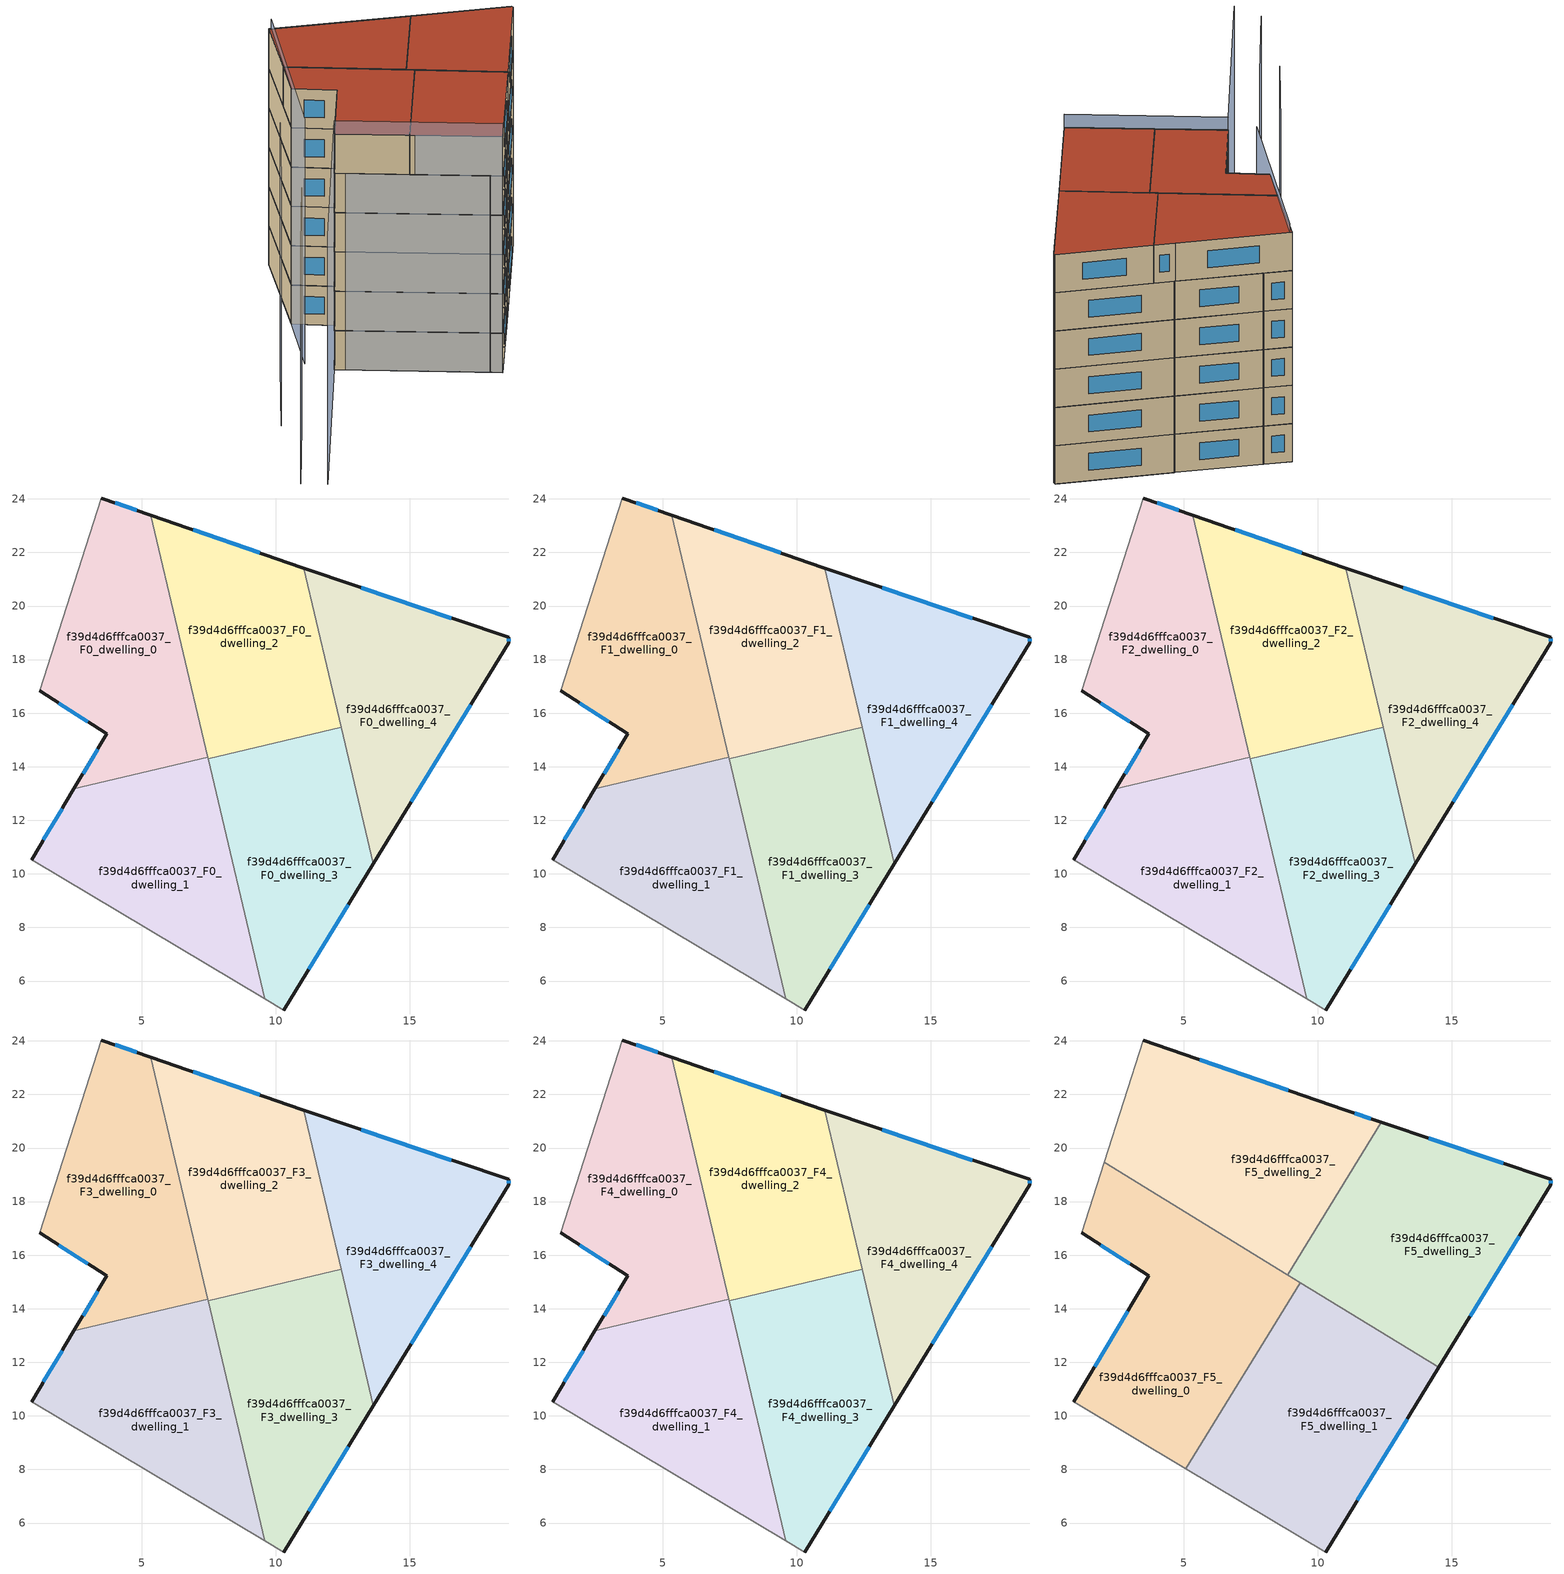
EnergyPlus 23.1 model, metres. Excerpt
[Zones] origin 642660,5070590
f39d4d6fffca0037_F0_dwelling_0
 floor ground (EU_floor_Construction): 7.47,14.35 5.33,23.4 3.5,24.03 1.19,16.83 3.69,15.23 2.47,13.17 z0
 wall outside (EU_wall_Construction): 2.47,13.17 3.69,15.23 1.19,16.83 / 3.5,24.03 5.33,23.4 z0:3
 wall to f39d4d6fffca0037_F0_dwelling_1 (EU_wall_Construction): 7.47,14.35 2.47,13.17 z0:3
 wall adiabatic (EU_wall_Construction): 1.19,16.83 3.5,24.03 z0:3
 wall to f39d4d6fffca0037_F0_dwelling_2 (EU_wall_Construction): 5.33,23.4 7.47,14.35 z0:3
 window (EU_Window_Construction): 2.81,13.75 3.35,14.65 / 2.99,15.68 1.89,16.38 / 4.01,23.85 4.82,23.57 z0.84:2.16
f39d4d6fffca0037_F0_dwelling_1
 floor ground (EU_floor_Construction): 9.6,5.33 7.47,14.35 2.47,13.17 0.89,10.52 z0
 wall outside (EU_wall_Construction): 0.89,10.52 2.47,13.17 z0:3
 wall adiabatic (EU_wall_Construction): 9.6,5.33 0.89,10.52 z0:3
 wall to f39d4d6fffca0037_F0_dwelling_3 (EU_wall_Construction): 7.48,14.3 9.6,5.33 z0:3
 wall to f39d4d6fffca0037_F0_dwelling_2 (EU_wall_Construction): 7.47,14.35 7.48,14.3 z0:3
 window (EU_Window_Construction): 1.33,11.27 2.03,12.43 z0.84:2.16
f39d4d6fffca0037_F0_dwelling_2
 floor ground (EU_floor_Construction): 12.45,15.47 11.04,21.42 11,21.43 5.33,23.4 7.48,14.3 z0
 wall outside (EU_wall_Construction): 5.33,23.4 11,21.43 11.04,21.42 z0:3
 wall to f39d4d6fffca0037_F0_dwelling_3 (EU_wall_Construction): 12.45,15.47 7.48,14.3 z0:3
 wall to f39d4d6fffca0037_F0_dwelling_4 (EU_wall_Construction): 11.04,21.42 12.45,15.47 z0:3
 window (EU_Window_Construction): 6.92,22.84 9.41,21.98 z0.84:2.16
f39d4d6fffca0037_F0_dwelling_3
 floor ground (EU_floor_Construction): 10.3,4.92 13.65,10.38 12.45,15.47 7.48,14.3 9.6,5.33 z0
 wall outside (EU_wall_Construction): 13.65,10.38 10.3,4.92 z0:3
 wall adiabatic (EU_wall_Construction): 10.3,4.92 9.6,5.33 z0:3
 wall to f39d4d6fffca0037_F0_dwelling_4 (EU_wall_Construction): 12.45,15.47 13.65,10.38 z0:3
 window (EU_Window_Construction): 12.71,8.85 11.24,6.45 z0.84:2.16
f39d4d6fffca0037_F0_dwelling_4
 floor ground (EU_floor_Construction): 13.65,10.38 18.71,18.62 18.71,18.83 11.04,21.42 z0
 wall outside (EU_wall_Construction): 11.04,21.42 18.71,18.83 18.71,18.62 13.65,10.38 z0:3
 window (EU_Window_Construction): 13.19,20.69 16.56,19.55 / 18.71,18.77 18.71,18.68 / 17.29,16.32 15.07,12.69 z0.84:2.16
f39d4d6fffca0037_F1_dwelling_0
 floor to f39d4d6fffca0037_F0_dwelling_0 (EU_floor_Construction): 7.47,14.35 5.33,23.4 3.5,24.03 1.19,16.83 3.69,15.23 2.47,13.17 z3
 wall outside (EU_wall_Construction): 2.47,13.17 3.69,15.23 1.19,16.83 / 3.5,24.03 5.33,23.4 z3:6
 wall to f39d4d6fffca0037_F1_dwelling_1 (EU_wall_Construction): 7.47,14.35 2.47,13.17 z3:6
 wall adiabatic (EU_wall_Construction): 1.19,16.83 3.5,24.03 z3:6
 wall to f39d4d6fffca0037_F1_dwelling_2 (EU_wall_Construction): 5.33,23.4 7.47,14.35 z3:6
 window (EU_Window_Construction): 2.81,13.75 3.35,14.65 / 2.99,15.68 1.89,16.38 / 4.01,23.85 4.82,23.57 z3.84:5.16
f39d4d6fffca0037_F1_dwelling_1
 floor to f39d4d6fffca0037_F0_dwelling_1 (EU_floor_Construction): 9.6,5.33 7.47,14.35 2.47,13.17 0.89,10.52 z3
 wall outside (EU_wall_Construction): 0.89,10.52 2.47,13.17 z3:6
 wall adiabatic (EU_wall_Construction): 9.6,5.33 0.89,10.52 z3:6
 wall to f39d4d6fffca0037_F1_dwelling_3 (EU_wall_Construction): 7.48,14.3 9.6,5.33 z3:6
 wall to f39d4d6fffca0037_F1_dwelling_2 (EU_wall_Construction): 7.47,14.35 7.48,14.3 z3:6
 window (EU_Window_Construction): 1.33,11.27 2.03,12.43 z3.84:5.16
f39d4d6fffca0037_F1_dwelling_2
 floor to f39d4d6fffca0037_F0_dwelling_2 (EU_floor_Construction): 12.45,15.47 11.04,21.42 11,21.43 5.33,23.4 7.48,14.3 z3
 wall outside (EU_wall_Construction): 5.33,23.4 11,21.43 11.04,21.42 z3:6
 wall to f39d4d6fffca0037_F1_dwelling_3 (EU_wall_Construction): 12.45,15.47 7.48,14.3 z3:6
 wall to f39d4d6fffca0037_F1_dwelling_4 (EU_wall_Construction): 11.04,21.42 12.45,15.47 z3:6
 window (EU_Window_Construction): 6.92,22.84 9.41,21.98 z3.84:5.16
f39d4d6fffca0037_F1_dwelling_3
 floor to f39d4d6fffca0037_F0_dwelling_3 (EU_floor_Construction): 10.3,4.92 13.65,10.38 12.45,15.47 7.48,14.3 9.6,5.33 z3
 wall outside (EU_wall_Construction): 13.65,10.38 10.3,4.92 z3:6
 wall adiabatic (EU_wall_Construction): 10.3,4.92 9.6,5.33 z3:6
 wall to f39d4d6fffca0037_F1_dwelling_4 (EU_wall_Construction): 12.45,15.47 13.65,10.38 z3:6
 window (EU_Window_Construction): 12.71,8.85 11.24,6.45 z3.84:5.16
f39d4d6fffca0037_F1_dwelling_4
 floor to f39d4d6fffca0037_F0_dwelling_4 (EU_floor_Construction): 13.65,10.38 18.71,18.62 18.71,18.83 11.04,21.42 z3
 wall outside (EU_wall_Construction): 11.04,21.42 18.71,18.83 18.71,18.62 13.65,10.38 z3:6
 window (EU_Window_Construction): 13.19,20.69 16.56,19.55 / 18.71,18.77 18.71,18.68 / 17.29,16.32 15.07,12.69 z3.84:5.16
f39d4d6fffca0037_F2_dwelling_0
 floor to f39d4d6fffca0037_F1_dwelling_0 (EU_floor_Construction): 7.47,14.35 5.33,23.4 3.5,24.03 1.19,16.83 3.69,15.23 2.47,13.17 z6
 wall outside (EU_wall_Construction): 2.47,13.17 3.69,15.23 1.19,16.83 / 3.5,24.03 5.33,23.4 z6:9
 wall to f39d4d6fffca0037_F2_dwelling_1 (EU_wall_Construction): 7.47,14.35 2.47,13.17 z6:9
 wall adiabatic (EU_wall_Construction): 1.19,16.83 3.5,24.03 z6:9
 wall to f39d4d6fffca0037_F2_dwelling_2 (EU_wall_Construction): 5.33,23.4 7.47,14.35 z6:9
 window (EU_Window_Construction): 2.81,13.75 3.35,14.65 / 2.99,15.68 1.89,16.38 / 4.01,23.85 4.82,23.57 z6.84:8.16
f39d4d6fffca0037_F2_dwelling_1
 floor to f39d4d6fffca0037_F1_dwelling_1 (EU_floor_Construction): 9.6,5.33 7.47,14.35 2.47,13.17 0.89,10.52 z6
 wall outside (EU_wall_Construction): 0.89,10.52 2.47,13.17 z6:9
 wall adiabatic (EU_wall_Construction): 9.6,5.33 0.89,10.52 z6:9
 wall to f39d4d6fffca0037_F2_dwelling_3 (EU_wall_Construction): 7.48,14.3 9.6,5.33 z6:9
 wall to f39d4d6fffca0037_F2_dwelling_2 (EU_wall_Construction): 7.47,14.35 7.48,14.3 z6:9
 window (EU_Window_Construction): 1.33,11.27 2.03,12.43 z6.84:8.16
f39d4d6fffca0037_F2_dwelling_2
 floor to f39d4d6fffca0037_F1_dwelling_2 (EU_floor_Construction): 12.45,15.47 11.04,21.42 11,21.43 5.33,23.4 7.48,14.3 z6
 wall outside (EU_wall_Construction): 5.33,23.4 11,21.43 11.04,21.42 z6:9
 wall to f39d4d6fffca0037_F2_dwelling_3 (EU_wall_Construction): 12.45,15.47 7.48,14.3 z6:9
 wall to f39d4d6fffca0037_F2_dwelling_4 (EU_wall_Construction): 11.04,21.42 12.45,15.47 z6:9
 window (EU_Window_Construction): 6.92,22.84 9.41,21.98 z6.84:8.16
f39d4d6fffca0037_F2_dwelling_3
 floor to f39d4d6fffca0037_F1_dwelling_3 (EU_floor_Construction): 10.3,4.92 13.65,10.38 12.45,15.47 7.48,14.3 9.6,5.33 z6
 wall outside (EU_wall_Construction): 13.65,10.38 10.3,4.92 z6:9
 wall adiabatic (EU_wall_Construction): 10.3,4.92 9.6,5.33 z6:9
 wall to f39d4d6fffca0037_F2_dwelling_4 (EU_wall_Construction): 12.45,15.47 13.65,10.38 z6:9
 window (EU_Window_Construction): 12.71,8.85 11.24,6.45 z6.84:8.16
f39d4d6fffca0037_F2_dwelling_4
 floor to f39d4d6fffca0037_F1_dwelling_4 (EU_floor_Construction): 13.65,10.38 18.71,18.62 18.71,18.83 11.04,21.42 z6
 wall outside (EU_wall_Construction): 11.04,21.42 18.71,18.83 18.71,18.62 13.65,10.38 z6:9
 window (EU_Window_Construction): 13.19,20.69 16.56,19.55 / 18.71,18.77 18.71,18.68 / 17.29,16.32 15.07,12.69 z6.84:8.16
f39d4d6fffca0037_F3_dwelling_0
 floor to f39d4d6fffca0037_F2_dwelling_0 (EU_floor_Construction): 7.47,14.35 5.33,23.4 3.5,24.03 1.19,16.83 3.69,15.23 2.47,13.17 z9
 wall outside (EU_wall_Construction): 2.47,13.17 3.69,15.23 1.19,16.83 / 3.5,24.03 5.33,23.4 z9:12
 wall to f39d4d6fffca0037_F3_dwelling_1 (EU_wall_Construction): 7.47,14.35 2.47,13.17 z9:12
 wall adiabatic (EU_wall_Construction): 1.19,16.83 3.5,24.03 z9:12
 wall to f39d4d6fffca0037_F3_dwelling_2 (EU_wall_Construction): 5.33,23.4 7.47,14.35 z9:12
 window (EU_Window_Construction): 2.81,13.75 3.35,14.65 / 2.99,15.68 1.89,16.38 / 4.01,23.85 4.82,23.57 z9.84:11.16
f39d4d6fffca0037_F3_dwelling_1
 floor to f39d4d6fffca0037_F2_dwelling_1 (EU_floor_Construction): 9.6,5.33 7.47,14.35 2.47,13.17 0.89,10.52 z9
 wall outside (EU_wall_Construction): 0.89,10.52 2.47,13.17 z9:12
 wall adiabatic (EU_wall_Construction): 9.6,5.33 0.89,10.52 z9:12
 wall to f39d4d6fffca0037_F3_dwelling_3 (EU_wall_Construction): 7.48,14.3 9.6,5.33 z9:12
 wall to f39d4d6fffca0037_F3_dwelling_2 (EU_wall_Construction): 7.47,14.35 7.48,14.3 z9:12
 window (EU_Window_Construction): 1.33,11.27 2.03,12.43 z9.84:11.16
f39d4d6fffca0037_F3_dwelling_2
 floor to f39d4d6fffca0037_F2_dwelling_2 (EU_floor_Construction): 12.45,15.47 11.04,21.42 11,21.43 5.33,23.4 7.48,14.3 z9
 wall outside (EU_wall_Construction): 5.33,23.4 11,21.43 11.04,21.42 z9:12
 wall to f39d4d6fffca0037_F3_dwelling_3 (EU_wall_Construction): 12.45,15.47 7.48,14.3 z9:12
 wall to f39d4d6fffca0037_F3_dwelling_4 (EU_wall_Construction): 11.04,21.42 12.45,15.47 z9:12
 window (EU_Window_Construction): 6.92,22.84 9.41,21.98 z9.84:11.16
f39d4d6fffca0037_F3_dwelling_3
 floor to f39d4d6fffca0037_F2_dwelling_3 (EU_floor_Construction): 10.3,4.92 13.65,10.38 12.45,15.47 7.48,14.3 9.6,5.33 z9
 wall outside (EU_wall_Construction): 13.65,10.38 10.3,4.92 z9:12
 wall adiabatic (EU_wall_Construction): 10.3,4.92 9.6,5.33 z9:12
 wall to f39d4d6fffca0037_F3_dwelling_4 (EU_wall_Construction): 12.45,15.47 13.65,10.38 z9:12
 window (EU_Window_Construction): 12.71,8.85 11.24,6.45 z9.84:11.16
f39d4d6fffca0037_F3_dwelling_4
 floor to f39d4d6fffca0037_F2_dwelling_4 (EU_floor_Construction): 13.65,10.38 18.71,18.62 18.71,18.83 11.04,21.42 z9
 wall outside (EU_wall_Construction): 11.04,21.42 18.71,18.83 18.71,18.62 13.65,10.38 z9:12
 window (EU_Window_Construction): 13.19,20.69 16.56,19.55 / 18.71,18.77 18.71,18.68 / 17.29,16.32 15.07,12.69 z9.84:11.16
f39d4d6fffca0037_F4_dwelling_0
 floor to f39d4d6fffca0037_F3_dwelling_0 (EU_floor_Construction): 7.47,14.35 5.33,23.4 3.5,24.03 1.19,16.83 3.69,15.23 2.47,13.17 z12
 wall outside (EU_wall_Construction): 2.47,13.17 3.69,15.23 1.19,16.83 / 3.5,24.03 5.33,23.4 z12:15
 wall to f39d4d6fffca0037_F4_dwelling_1 (EU_wall_Construction): 7.47,14.35 2.47,13.17 z12:15
 wall adiabatic (EU_wall_Construction): 1.19,16.83 3.5,24.03 z12:15
 wall to f39d4d6fffca0037_F4_dwelling_2 (EU_wall_Construction): 5.33,23.4 7.47,14.35 z12:15
 window (EU_Window_Construction): 2.81,13.75 3.35,14.65 / 2.99,15.68 1.89,16.38 / 4.01,23.85 4.82,23.57 z12.84:14.16
f39d4d6fffca0037_F4_dwelling_1
 floor to f39d4d6fffca0037_F3_dwelling_1 (EU_floor_Construction): 9.6,5.33 7.47,14.35 2.47,13.17 0.89,10.52 z12
 wall outside (EU_wall_Construction): 0.89,10.52 2.47,13.17 z12:15
 wall adiabatic (EU_wall_Construction): 9.6,5.33 0.89,10.52 z12:15
 wall to f39d4d6fffca0037_F4_dwelling_3 (EU_wall_Construction): 7.48,14.3 9.6,5.33 z12:15
 wall to f39d4d6fffca0037_F4_dwelling_2 (EU_wall_Construction): 7.47,14.35 7.48,14.3 z12:15
 window (EU_Window_Construction): 1.33,11.27 2.03,12.43 z12.84:14.16
 ceiling adiabatic (EU_roof_Construction): 7.88,12.59 9.6,5.33 5.09,8.02 z15
f39d4d6fffca0037_F4_dwelling_2
 floor to f39d4d6fffca0037_F3_dwelling_2 (EU_floor_Construction): 12.45,15.47 11.04,21.42 11,21.43 5.33,23.4 7.48,14.3 z12
 wall outside (EU_wall_Construction): 5.33,23.4 11,21.43 11.04,21.42 z12:15
 wall to f39d4d6fffca0037_F4_dwelling_3 (EU_wall_Construction): 12.45,15.47 7.48,14.3 z12:15
 wall to f39d4d6fffca0037_F4_dwelling_4 (EU_wall_Construction): 11.04,21.42 12.45,15.47 z12:15
 window (EU_Window_Construction): 6.92,22.84 9.41,21.98 z12.84:14.16
 ceiling adiabatic (EU_roof_Construction): 11.49,19.53 12.45,15.47 9.63,14.81 8.88,15.27 z15
f39d4d6fffca0037_F4_dwelling_3
 floor to f39d4d6fffca0037_F3_dwelling_3 (EU_floor_Construction): 10.3,4.92 13.65,10.38 12.45,15.47 7.48,14.3 9.6,5.33 z12
 wall outside (EU_wall_Construction): 13.65,10.38 10.3,4.92 z12:15
 wall adiabatic (EU_wall_Construction): 10.3,4.92 9.6,5.33 z12:15
 wall to f39d4d6fffca0037_F4_dwelling_4 (EU_wall_Construction): 12.45,15.47 13.65,10.38 z12:15
 window (EU_Window_Construction): 12.71,8.85 11.24,6.45 z12.84:14.16
 ceiling adiabatic (EU_roof_Construction): 12.45,15.47 13.11,12.68 9.63,14.81 z15
f39d4d6fffca0037_F4_dwelling_4
 floor to f39d4d6fffca0037_F3_dwelling_4 (EU_floor_Construction): 13.65,10.38 18.71,18.62 18.71,18.83 11.04,21.42 z12
 wall outside (EU_wall_Construction): 11.04,21.42 18.71,18.83 18.71,18.62 13.65,10.38 z12:15
 window (EU_Window_Construction): 13.19,20.69 16.56,19.55 / 18.71,18.77 18.71,18.68 / 17.29,16.32 15.07,12.69 z12.84:14.16
f39d4d6fffca0037_F5_dwelling_0
 floor to f39d4d6fffca0037_F4_dwelling_0 (EU_floor_Construction): 7.47,14.35 6.98,16.43 2.04,19.46 1.19,16.83 3.69,15.23 2.47,13.17 z15
 floor to f39d4d6fffca0037_F4_dwelling_1 (EU_floor_Construction): 5.09,8.02 7.88,12.59 7.47,14.35 2.47,13.17 0.89,10.52 z15
 floor to f39d4d6fffca0037_F4_dwelling_2 (EU_floor_Construction): 9.18,14.7 9.35,14.98 6.98,16.43 7.48,14.3 z15
 floor to f39d4d6fffca0037_F4_dwelling_3 (EU_floor_Construction): 7.89,12.59 9.18,14.7 7.48,14.3 z15
 wall outside (EU_wall_Construction): 0.89,10.52 3.69,15.23 1.19,16.83 z15:18
 wall adiabatic (EU_wall_Construction): 1.19,16.83 2.04,19.46 / 5.08,8.02 0.89,10.52 z15:18
 wall to f39d4d6fffca0037_F5_dwelling_1 (EU_wall_Construction): 9.35,14.98 5.08,8.02 z15:18
 wall to f39d4d6fffca0037_F5_dwelling_2 (EU_wall_Construction): 2.04,19.46 8.87,15.27 z15:18
 wall to f39d4d6fffca0037_F5_dwelling_3 (EU_wall_Construction): 8.87,15.27 9.35,14.98 z15:18
 window (EU_Window_Construction): 2.99,15.68 1.89,16.38 / 1.68,11.84 2.91,13.91 z15.84:17.16
 roof outside (EU_roof_Construction): 9.35,14.98 5.08,8.02 0.89,10.52 3.69,15.23 1.19,16.83 2.04,19.46 z18
f39d4d6fffca0037_F5_dwelling_1
 floor to f39d4d6fffca0037_F4_dwelling_3 (EU_floor_Construction): 10.3,4.92 13.65,10.38 13.11,12.68 9.63,14.81 9.18,14.7 7.89,12.59 9.6,5.33 z15
 floor adiabatic (EU_floor_Construction): 10.3,4.92 9.6,5.33 7.89,12.59 5.08,8.02 z15
 floor to f39d4d6fffca0037_F4_dwelling_4 (EU_floor_Construction): 13.65,10.38 14.52,11.81 13.11,12.68 z15
 floor to f39d4d6fffca0037_F4_dwelling_2 (EU_floor_Construction): 9.63,14.81 9.35,14.98 9.18,14.7 z15
 wall outside (EU_wall_Construction): 14.52,11.81 10.3,4.92 z15:18
 wall adiabatic (EU_wall_Construction): 10.3,4.92 5.08,8.02 z15:18
 wall to f39d4d6fffca0037_F5_dwelling_3 (EU_wall_Construction): 9.35,14.98 14.52,11.81 z15:18
 window (EU_Window_Construction): 13.34,9.88 11.48,6.85 z15.84:17.16
 roof outside (EU_roof_Construction): 14.52,11.81 10.3,4.92 5.08,8.02 9.35,14.98 z18
f39d4d6fffca0037_F5_dwelling_2
 floor to f39d4d6fffca0037_F4_dwelling_2 (EU_floor_Construction): 8.88,15.27 11.49,19.53 11.04,21.42 11,21.43 5.33,23.4 6.98,16.43 z15
 floor to f39d4d6fffca0037_F4_dwelling_0 (EU_floor_Construction): 6.98,16.43 5.33,23.4 3.5,24.03 2.04,19.46 z15
 floor to f39d4d6fffca0037_F4_dwelling_4 (EU_floor_Construction): 11.49,19.53 12.37,20.97 11.04,21.42 z15
 wall outside (EU_wall_Construction): 3.5,24.03 11,21.43 12.37,20.97 z15:18
 wall to f39d4d6fffca0037_F5_dwelling_3 (EU_wall_Construction): 12.37,20.97 8.88,15.27 z15:18
 wall adiabatic (EU_wall_Construction): 2.04,19.46 3.5,24.03 z15:18
 window (EU_Window_Construction): 5.6,23.3 8.9,22.16 / 11.38,21.3 11.98,21.1 z15.84:17.16
 roof outside (EU_roof_Construction): 11,21.43 12.37,20.97 8.88,15.27 2.04,19.46 3.5,24.03 z18
f39d4d6fffca0037_F5_dwelling_3
 floor to f39d4d6fffca0037_F4_dwelling_4 (EU_floor_Construction): 14.52,11.81 18.71,18.62 18.71,18.83 12.37,20.97 11.49,19.53 13.11,12.68 z15
 floor adiabatic (EU_floor_Construction): 13.11,12.68 11.49,19.53 8.88,15.27 z15
 wall outside (EU_wall_Construction): 12.37,20.97 18.71,18.83 18.71,18.62 14.52,11.81 z15:18
 window (EU_Window_Construction): 17.53,16.71 15.7,13.72 / 14.14,20.37 16.93,19.43 / 18.71,18.77 18.71,18.68 z15.84:17.16
 roof outside (EU_roof_Construction): 18.71,18.83 18.71,18.62 14.52,11.81 8.88,15.27 12.37,20.97 z18
shading: -6.37,-1.66 0.89,10.52 / 0.89,10.52 10.3,4.92 z0:19; -4.36,5.47 -7.92,-0.78 z0:18.2; -2.06,12.45 -5.51,6.12 / 3.66,23.98 -0.44,12.1 z0:18.7
[Building]
EU S2 Campaign: North Axis=0; Terrain=City; Solar Distribution=FullExterior
[Site:Location]
Lyon-Bron: Latitude=45.75; Longitude=5; Time Zone=1; Elevation=198
[SizingPeriod:WeatherFileDays]
AnnualSizingPeriod: Begin Month=1; Begin Day of Month=1; End Month=12; End Day of Month=31; Day of Week for Start Day=Monday; Use Weather File Daylight Saving Period=No; Use Weather File Rain and Snow Indicators=No
[MATERIAL]
EU_InternalMass_Material: Roughness=MediumRough; Thickness=0.1; Conductivity=1; Density=1800; Specific Heat=900; Thermal Absorptance=0.9; Solar Absorptance=0.7; Visible Absorptance=0.7
[MATERIAL:NOMASS] Roughness=MediumRough; Thermal Absorptance=0.9; Solar Absorptance=0.7; Visible Absorptance=0.7
Name | Thermal Resistance
EU_wall_NoMass | 0.776494
EU_roof_NoMass | 0.486893
EU_floor_NoMass | 0.421597
[WINDOWMATERIAL:SIMPLEGLAZINGSYSTEM]
EU_Window_SimpleGlazing: UFactor=4.24961; Solar Heat Gain Coefficient=0.83; Visible Transmittance=0.83
[CONSTRUCTION]
EU_wall_Construction: EU_wall_NoMass
EU_roof_Construction: EU_roof_NoMass
EU_floor_Construction: EU_floor_NoMass
EU_InternalMass_Construction: EU_InternalMass_Material
EU_Window_Construction: EU_Window_SimpleGlazing
[ZONE] Type=1; Multiplier=1; Ceiling Height=autocalculate; Floor Area=autocalculate; Part of Total Floor Area=Yes
Name | Volume
f39d4d6fffca0037_F0_dwelling_0; f39d4d6fffca0037_F1_dwelling_0; f39d4d6fffca0037_F2_dwelling_0; f39d4d6fffca0037_F3_dwelling_0; f39d4d6fffca0037_F4_dwelling_0 | 118.267
f39d4d6fffca0037_F5_dwelling_0 | 147.85
f39d4d6fffca0037_F0_dwelling_1; f39d4d6fffca0037_F1_dwelling_1; f39d4d6fffca0037_F2_dwelling_1; f39d4d6fffca0037_F3_dwelling_1; f39d4d6fffca0037_F4_dwelling_1 | 118.264
f39d4d6fffca0037_F5_dwelling_1 | 147.833
f39d4d6fffca0037_F0_dwelling_2; f39d4d6fffca0037_F1_dwelling_2; f39d4d6fffca0037_F2_dwelling_2; f39d4d6fffca0037_F3_dwelling_2; f39d4d6fffca0037_F4_dwelling_2 | 118.281
f39d4d6fffca0037_F5_dwelling_2; f39d4d6fffca0037_F5_dwelling_3 | 147.847
f39d4d6fffca0037_F0_dwelling_3; f39d4d6fffca0037_F1_dwelling_3; f39d4d6fffca0037_F2_dwelling_3; f39d4d6fffca0037_F3_dwelling_3; f39d4d6fffca0037_F4_dwelling_3 | 118.274
f39d4d6fffca0037_F0_dwelling_4; f39d4d6fffca0037_F1_dwelling_4; f39d4d6fffca0037_F2_dwelling_4; f39d4d6fffca0037_F3_dwelling_4; f39d4d6fffca0037_F4_dwelling_4 | 118.266
[INTERNALMASS] Construction=EU_InternalMass_Construction
Name | Zone or ZoneList | Surface Area
f39d4d6fffca0037_F0_dwelling_0_EU_InternalMass | f39d4d6fffca0037_F0_dwelling_0 | 39.4223
f39d4d6fffca0037_F0_dwelling_1_EU_InternalMass | f39d4d6fffca0037_F0_dwelling_1 | 39.4211
f39d4d6fffca0037_F0_dwelling_2_EU_InternalMass | f39d4d6fffca0037_F0_dwelling_2 | 39.4273
f39d4d6fffca0037_F0_dwelling_3_EU_InternalMass | f39d4d6fffca0037_F0_dwelling_3 | 39.4237
f39d4d6fffca0037_F0_dwelling_4_EU_InternalMass | f39d4d6fffca0037_F0_dwelling_4 | 39.4218
f39d4d6fffca0037_F1_dwelling_0_EU_InternalMass | f39d4d6fffca0037_F1_dwelling_0 | 39.4223
f39d4d6fffca0037_F1_dwelling_1_EU_InternalMass | f39d4d6fffca0037_F1_dwelling_1 | 39.4211
f39d4d6fffca0037_F1_dwelling_2_EU_InternalMass | f39d4d6fffca0037_F1_dwelling_2 | 39.4273
f39d4d6fffca0037_F1_dwelling_3_EU_InternalMass | f39d4d6fffca0037_F1_dwelling_3 | 39.4237
f39d4d6fffca0037_F1_dwelling_4_EU_InternalMass | f39d4d6fffca0037_F1_dwelling_4 | 39.4218
f39d4d6fffca0037_F2_dwelling_0_EU_InternalMass | f39d4d6fffca0037_F2_dwelling_0 | 39.4223
f39d4d6fffca0037_F2_dwelling_1_EU_InternalMass | f39d4d6fffca0037_F2_dwelling_1 | 39.4211
f39d4d6fffca0037_F2_dwelling_2_EU_InternalMass | f39d4d6fffca0037_F2_dwelling_2 | 39.4273
f39d4d6fffca0037_F2_dwelling_3_EU_InternalMass | f39d4d6fffca0037_F2_dwelling_3 | 39.4237
f39d4d6fffca0037_F2_dwelling_4_EU_InternalMass | f39d4d6fffca0037_F2_dwelling_4 | 39.4218
f39d4d6fffca0037_F3_dwelling_0_EU_InternalMass | f39d4d6fffca0037_F3_dwelling_0 | 39.4223
f39d4d6fffca0037_F3_dwelling_1_EU_InternalMass | f39d4d6fffca0037_F3_dwelling_1 | 39.4211
f39d4d6fffca0037_F3_dwelling_2_EU_InternalMass | f39d4d6fffca0037_F3_dwelling_2 | 39.4273
f39d4d6fffca0037_F3_dwelling_3_EU_InternalMass | f39d4d6fffca0037_F3_dwelling_3 | 39.4237
f39d4d6fffca0037_F3_dwelling_4_EU_InternalMass | f39d4d6fffca0037_F3_dwelling_4 | 39.4218
f39d4d6fffca0037_F4_dwelling_0_EU_InternalMass | f39d4d6fffca0037_F4_dwelling_0 | 39.4223
f39d4d6fffca0037_F4_dwelling_1_EU_InternalMass | f39d4d6fffca0037_F4_dwelling_1 | 39.4211
f39d4d6fffca0037_F4_dwelling_2_EU_InternalMass | f39d4d6fffca0037_F4_dwelling_2 | 39.4273
f39d4d6fffca0037_F4_dwelling_3_EU_InternalMass | f39d4d6fffca0037_F4_dwelling_3 | 39.4237
f39d4d6fffca0037_F4_dwelling_4_EU_InternalMass | f39d4d6fffca0037_F4_dwelling_4 | 39.4218
f39d4d6fffca0037_F5_dwelling_0_EU_InternalMass | f39d4d6fffca0037_F5_dwelling_0 | 49.2826
f39d4d6fffca0037_F5_dwelling_1_EU_InternalMass | f39d4d6fffca0037_F5_dwelling_1 | 49.2758
f39d4d6fffca0037_F5_dwelling_2_EU_InternalMass | f39d4d6fffca0037_F5_dwelling_2 | 49.2819
f39d4d6fffca0037_F5_dwelling_3_EU_InternalMass | f39d4d6fffca0037_F5_dwelling_3 | 49.2811
[OTHEREQUIPMENT] Fuel Type=Electricity; Design Level Calculation Method=Watts/Area; Power per Zone Floor Area=1; Fraction Latent=0; Fraction Radiant=0; Fraction Lost=0; Carbon Dioxide Generation Rate=0; EndUse Subcategory=EU_Step8_InternalGains
Name | Zone or ZoneList or Space or SpaceList | Schedule
EU_Step8_InternalGain_f39d4d6fffca0037_F0_dwelling_0_f000 | f39d4d6fffca0037_F0_dwelling_0 | EU_Step8_GainSchedule_f39d4d6fffca0037_F0_dwelling_0_f000
EU_Step8_InternalGain_f39d4d6fffca0037_F0_dwelling_1_f000 | f39d4d6fffca0037_F0_dwelling_1 | EU_Step8_GainSchedule_f39d4d6fffca0037_F0_dwelling_1_f000
EU_Step8_InternalGain_f39d4d6fffca0037_F0_dwelling_2_f000 | f39d4d6fffca0037_F0_dwelling_2 | EU_Step8_GainSchedule_f39d4d6fffca0037_F0_dwelling_2_f000
EU_Step8_InternalGain_f39d4d6fffca0037_F0_dwelling_3_f000 | f39d4d6fffca0037_F0_dwelling_3 | EU_Step8_GainSchedule_f39d4d6fffca0037_F0_dwelling_3_f000
EU_Step8_InternalGain_f39d4d6fffca0037_F0_dwelling_4_f000 | f39d4d6fffca0037_F0_dwelling_4 | EU_Step8_GainSchedule_f39d4d6fffca0037_F0_dwelling_4_f000
EU_Step8_InternalGain_f39d4d6fffca0037_F1_dwelling_0_f000 | f39d4d6fffca0037_F1_dwelling_0 | EU_Step8_GainSchedule_f39d4d6fffca0037_F1_dwelling_0_f000
EU_Step8_InternalGain_f39d4d6fffca0037_F1_dwelling_1_f000 | f39d4d6fffca0037_F1_dwelling_1 | EU_Step8_GainSchedule_f39d4d6fffca0037_F1_dwelling_1_f000
EU_Step8_InternalGain_f39d4d6fffca0037_F1_dwelling_2_f000 | f39d4d6fffca0037_F1_dwelling_2 | EU_Step8_GainSchedule_f39d4d6fffca0037_F1_dwelling_2_f000
EU_Step8_InternalGain_f39d4d6fffca0037_F1_dwelling_3_f000 | f39d4d6fffca0037_F1_dwelling_3 | EU_Step8_GainSchedule_f39d4d6fffca0037_F1_dwelling_3_f000
EU_Step8_InternalGain_f39d4d6fffca0037_F1_dwelling_4_f000 | f39d4d6fffca0037_F1_dwelling_4 | EU_Step8_GainSchedule_f39d4d6fffca0037_F1_dwelling_4_f000
EU_Step8_InternalGain_f39d4d6fffca0037_F2_dwelling_0_f000 | f39d4d6fffca0037_F2_dwelling_0 | EU_Step8_GainSchedule_f39d4d6fffca0037_F2_dwelling_0_f000
EU_Step8_InternalGain_f39d4d6fffca0037_F2_dwelling_1_f000 | f39d4d6fffca0037_F2_dwelling_1 | EU_Step8_GainSchedule_f39d4d6fffca0037_F2_dwelling_1_f000
EU_Step8_InternalGain_f39d4d6fffca0037_F2_dwelling_2_f000 | f39d4d6fffca0037_F2_dwelling_2 | EU_Step8_GainSchedule_f39d4d6fffca0037_F2_dwelling_2_f000
EU_Step8_InternalGain_f39d4d6fffca0037_F2_dwelling_3_f000 | f39d4d6fffca0037_F2_dwelling_3 | EU_Step8_GainSchedule_f39d4d6fffca0037_F2_dwelling_3_f000
EU_Step8_InternalGain_f39d4d6fffca0037_F2_dwelling_4_f000 | f39d4d6fffca0037_F2_dwelling_4 | EU_Step8_GainSchedule_f39d4d6fffca0037_F2_dwelling_4_f000
EU_Step8_InternalGain_f39d4d6fffca0037_F3_dwelling_0_f000 | f39d4d6fffca0037_F3_dwelling_0 | EU_Step8_GainSchedule_f39d4d6fffca0037_F3_dwelling_0_f000
EU_Step8_InternalGain_f39d4d6fffca0037_F3_dwelling_1_f000 | f39d4d6fffca0037_F3_dwelling_1 | EU_Step8_GainSchedule_f39d4d6fffca0037_F3_dwelling_1_f000
EU_Step8_InternalGain_f39d4d6fffca0037_F3_dwelling_2_f000 | f39d4d6fffca0037_F3_dwelling_2 | EU_Step8_GainSchedule_f39d4d6fffca0037_F3_dwelling_2_f000
EU_Step8_InternalGain_f39d4d6fffca0037_F3_dwelling_3_f000 | f39d4d6fffca0037_F3_dwelling_3 | EU_Step8_GainSchedule_f39d4d6fffca0037_F3_dwelling_3_f000
EU_Step8_InternalGain_f39d4d6fffca0037_F3_dwelling_4_f000 | f39d4d6fffca0037_F3_dwelling_4 | EU_Step8_GainSchedule_f39d4d6fffca0037_F3_dwelling_4_f000
EU_Step8_InternalGain_f39d4d6fffca0037_F4_dwelling_0_f000 | f39d4d6fffca0037_F4_dwelling_0 | EU_Step8_GainSchedule_f39d4d6fffca0037_F4_dwelling_0_f000
EU_Step8_InternalGain_f39d4d6fffca0037_F4_dwelling_1_f000 | f39d4d6fffca0037_F4_dwelling_1 | EU_Step8_GainSchedule_f39d4d6fffca0037_F4_dwelling_1_f000
EU_Step8_InternalGain_f39d4d6fffca0037_F4_dwelling_2_f000 | f39d4d6fffca0037_F4_dwelling_2 | EU_Step8_GainSchedule_f39d4d6fffca0037_F4_dwelling_2_f000
EU_Step8_InternalGain_f39d4d6fffca0037_F4_dwelling_3_f000 | f39d4d6fffca0037_F4_dwelling_3 | EU_Step8_GainSchedule_f39d4d6fffca0037_F4_dwelling_3_f000
EU_Step8_InternalGain_f39d4d6fffca0037_F4_dwelling_4_f000 | f39d4d6fffca0037_F4_dwelling_4 | EU_Step8_GainSchedule_f39d4d6fffca0037_F4_dwelling_4_f000
EU_Step8_InternalGain_f39d4d6fffca0037_F5_dwelling_0_f000 | f39d4d6fffca0037_F5_dwelling_0 | EU_Step8_GainSchedule_f39d4d6fffca0037_F5_dwelling_0_f000
EU_Step8_InternalGain_f39d4d6fffca0037_F5_dwelling_1_f000 | f39d4d6fffca0037_F5_dwelling_1 | EU_Step8_GainSchedule_f39d4d6fffca0037_F5_dwelling_1_f000
EU_Step8_InternalGain_f39d4d6fffca0037_F5_dwelling_2_f000 | f39d4d6fffca0037_F5_dwelling_2 | EU_Step8_GainSchedule_f39d4d6fffca0037_F5_dwelling_2_f000
EU_Step8_InternalGain_f39d4d6fffca0037_F5_dwelling_3_f000 | f39d4d6fffca0037_F5_dwelling_3 | EU_Step8_GainSchedule_f39d4d6fffca0037_F5_dwelling_3_f000
[ZONEVENTILATION:DESIGNFLOWRATE] Schedule=EU_AlwaysOn; Design Flow Rate Calculation Method=AirChanges/Hour; Air Changes per Hour=0.693814; Ventilation Type=Natural; Fan Pressure Rise=0; Fan Total Efficiency=1; Constant Term Coefficient=1; Temperature Term Coefficient=0; Velocity Term Coefficient=0; Velocity Squared Term Coefficient=0; Minimum Indoor Temperature=-100; Maximum Indoor Temperature=100; Delta Temperature=-100; Minimum Outdoor Temperature=-100; Maximum Outdoor Temperature=100; Maximum Wind Speed=40
Name | Zone or ZoneList or Space or SpaceList
EU_ConstantAir_f39d4d6fffca0037_F0_dwelling_0 | f39d4d6fffca0037_F0_dwelling_0
EU_ConstantAir_f39d4d6fffca0037_F0_dwelling_1 | f39d4d6fffca0037_F0_dwelling_1
EU_ConstantAir_f39d4d6fffca0037_F0_dwelling_2 | f39d4d6fffca0037_F0_dwelling_2
EU_ConstantAir_f39d4d6fffca0037_F0_dwelling_3 | f39d4d6fffca0037_F0_dwelling_3
EU_ConstantAir_f39d4d6fffca0037_F0_dwelling_4 | f39d4d6fffca0037_F0_dwelling_4
EU_ConstantAir_f39d4d6fffca0037_F1_dwelling_0 | f39d4d6fffca0037_F1_dwelling_0
EU_ConstantAir_f39d4d6fffca0037_F1_dwelling_1 | f39d4d6fffca0037_F1_dwelling_1
EU_ConstantAir_f39d4d6fffca0037_F1_dwelling_2 | f39d4d6fffca0037_F1_dwelling_2
EU_ConstantAir_f39d4d6fffca0037_F1_dwelling_3 | f39d4d6fffca0037_F1_dwelling_3
EU_ConstantAir_f39d4d6fffca0037_F1_dwelling_4 | f39d4d6fffca0037_F1_dwelling_4
EU_ConstantAir_f39d4d6fffca0037_F2_dwelling_0 | f39d4d6fffca0037_F2_dwelling_0
EU_ConstantAir_f39d4d6fffca0037_F2_dwelling_1 | f39d4d6fffca0037_F2_dwelling_1
EU_ConstantAir_f39d4d6fffca0037_F2_dwelling_2 | f39d4d6fffca0037_F2_dwelling_2
EU_ConstantAir_f39d4d6fffca0037_F2_dwelling_3 | f39d4d6fffca0037_F2_dwelling_3
EU_ConstantAir_f39d4d6fffca0037_F2_dwelling_4 | f39d4d6fffca0037_F2_dwelling_4
EU_ConstantAir_f39d4d6fffca0037_F3_dwelling_0 | f39d4d6fffca0037_F3_dwelling_0
EU_ConstantAir_f39d4d6fffca0037_F3_dwelling_1 | f39d4d6fffca0037_F3_dwelling_1
EU_ConstantAir_f39d4d6fffca0037_F3_dwelling_2 | f39d4d6fffca0037_F3_dwelling_2
EU_ConstantAir_f39d4d6fffca0037_F3_dwelling_3 | f39d4d6fffca0037_F3_dwelling_3
EU_ConstantAir_f39d4d6fffca0037_F3_dwelling_4 | f39d4d6fffca0037_F3_dwelling_4
EU_ConstantAir_f39d4d6fffca0037_F4_dwelling_0 | f39d4d6fffca0037_F4_dwelling_0
EU_ConstantAir_f39d4d6fffca0037_F4_dwelling_1 | f39d4d6fffca0037_F4_dwelling_1
EU_ConstantAir_f39d4d6fffca0037_F4_dwelling_2 | f39d4d6fffca0037_F4_dwelling_2
EU_ConstantAir_f39d4d6fffca0037_F4_dwelling_3 | f39d4d6fffca0037_F4_dwelling_3
EU_ConstantAir_f39d4d6fffca0037_F4_dwelling_4 | f39d4d6fffca0037_F4_dwelling_4
EU_ConstantAir_f39d4d6fffca0037_F5_dwelling_0 | f39d4d6fffca0037_F5_dwelling_0
EU_ConstantAir_f39d4d6fffca0037_F5_dwelling_1 | f39d4d6fffca0037_F5_dwelling_1
EU_ConstantAir_f39d4d6fffca0037_F5_dwelling_2 | f39d4d6fffca0037_F5_dwelling_2
EU_ConstantAir_f39d4d6fffca0037_F5_dwelling_3 | f39d4d6fffca0037_F5_dwelling_3
[HVACTEMPLATE:THERMOSTAT] Constant Heating Setpoint=20; Constant Cooling Setpoint=50
EU_HeatOnly_f39d4d6fffca0037_F0_dwelling_0; EU_HeatOnly_f39d4d6fffca0037_F0_dwelling_1; EU_HeatOnly_f39d4d6fffca0037_F0_dwelling_2; EU_HeatOnly_f39d4d6fffca0037_F0_dwelling_3; EU_HeatOnly_f39d4d6fffca0037_F0_dwelling_4; EU_HeatOnly_f39d4d6fffca0037_F1_dwelling_0; EU_HeatOnly_f39d4d6fffca0037_F1_dwelling_1; EU_HeatOnly_f39d4d6fffca0037_F1_dwelling_2; EU_HeatOnly_f39d4d6fffca0037_F1_dwelling_3; EU_HeatOnly_f39d4d6fffca0037_F1_dwelling_4; EU_HeatOnly_f39d4d6fffca0037_F2_dwelling_0; EU_HeatOnly_f39d4d6fffca0037_F2_dwelling_1; EU_HeatOnly_f39d4d6fffca0037_F2_dwelling_2; EU_HeatOnly_f39d4d6fffca0037_F2_dwelling_3; EU_HeatOnly_f39d4d6fffca0037_F2_dwelling_4; EU_HeatOnly_f39d4d6fffca0037_F3_dwelling_0; EU_HeatOnly_f39d4d6fffca0037_F3_dwelling_1; EU_HeatOnly_f39d4d6fffca0037_F3_dwelling_2; EU_HeatOnly_f39d4d6fffca0037_F3_dwelling_3; EU_HeatOnly_f39d4d6fffca0037_F3_dwelling_4; EU_HeatOnly_f39d4d6fffca0037_F4_dwelling_0; EU_HeatOnly_f39d4d6fffca0037_F4_dwelling_1; EU_HeatOnly_f39d4d6fffca0037_F4_dwelling_2; EU_HeatOnly_f39d4d6fffca0037_F4_dwelling_3; EU_HeatOnly_f39d4d6fffca0037_F4_dwelling_4; EU_HeatOnly_f39d4d6fffca0037_F5_dwelling_0; EU_HeatOnly_f39d4d6fffca0037_F5_dwelling_1; EU_HeatOnly_f39d4d6fffca0037_F5_dwelling_2; EU_HeatOnly_f39d4d6fffca0037_F5_dwelling_3
[HVACTEMPLATE:ZONE:IDEALLOADSAIRSYSTEM] System Availability Schedule=EU_AlwaysOn; Maximum Heating Supply Air Temperature=50; Minimum Cooling Supply Air Temperature=13; Maximum Heating Supply Air Humidity Ratio=0.0156; Minimum Cooling Supply Air Humidity Ratio=0.0077; Heating Limit=NoLimit; Cooling Limit=NoLimit; Heating Availability Schedule=EU_AlwaysOn; Cooling Availability Schedule=EU_CoolingOff; Dehumidification Control Type=ConstantSensibleHeatRatio; Cooling Sensible Heat Ratio=0.7; Dehumidification Setpoint=60; Humidification Control Type=None; Humidification Setpoint=30; Outdoor Air Method=None; Outdoor Air Flow Rate per Person=0.00944; Outdoor Air Flow Rate per Zone Floor Area=0; Outdoor Air Flow Rate per Zone=0; Demand Controlled Ventilation Type=None; Outdoor Air Economizer Type=NoEconomizer; Heat Recovery Type=None; Sensible Heat Recovery Effectiveness=0.7; Latent Heat Recovery Effectiveness=0.65
Name | Template Thermostat
f39d4d6fffca0037_F0_dwelling_0 | EU_HeatOnly_f39d4d6fffca0037_F0_dwelling_0
f39d4d6fffca0037_F0_dwelling_1 | EU_HeatOnly_f39d4d6fffca0037_F0_dwelling_1
f39d4d6fffca0037_F0_dwelling_2 | EU_HeatOnly_f39d4d6fffca0037_F0_dwelling_2
f39d4d6fffca0037_F0_dwelling_3 | EU_HeatOnly_f39d4d6fffca0037_F0_dwelling_3
f39d4d6fffca0037_F0_dwelling_4 | EU_HeatOnly_f39d4d6fffca0037_F0_dwelling_4
f39d4d6fffca0037_F1_dwelling_0 | EU_HeatOnly_f39d4d6fffca0037_F1_dwelling_0
f39d4d6fffca0037_F1_dwelling_1 | EU_HeatOnly_f39d4d6fffca0037_F1_dwelling_1
f39d4d6fffca0037_F1_dwelling_2 | EU_HeatOnly_f39d4d6fffca0037_F1_dwelling_2
f39d4d6fffca0037_F1_dwelling_3 | EU_HeatOnly_f39d4d6fffca0037_F1_dwelling_3
f39d4d6fffca0037_F1_dwelling_4 | EU_HeatOnly_f39d4d6fffca0037_F1_dwelling_4
f39d4d6fffca0037_F2_dwelling_0 | EU_HeatOnly_f39d4d6fffca0037_F2_dwelling_0
f39d4d6fffca0037_F2_dwelling_1 | EU_HeatOnly_f39d4d6fffca0037_F2_dwelling_1
f39d4d6fffca0037_F2_dwelling_2 | EU_HeatOnly_f39d4d6fffca0037_F2_dwelling_2
f39d4d6fffca0037_F2_dwelling_3 | EU_HeatOnly_f39d4d6fffca0037_F2_dwelling_3
f39d4d6fffca0037_F2_dwelling_4 | EU_HeatOnly_f39d4d6fffca0037_F2_dwelling_4
f39d4d6fffca0037_F3_dwelling_0 | EU_HeatOnly_f39d4d6fffca0037_F3_dwelling_0
f39d4d6fffca0037_F3_dwelling_1 | EU_HeatOnly_f39d4d6fffca0037_F3_dwelling_1
f39d4d6fffca0037_F3_dwelling_2 | EU_HeatOnly_f39d4d6fffca0037_F3_dwelling_2
f39d4d6fffca0037_F3_dwelling_3 | EU_HeatOnly_f39d4d6fffca0037_F3_dwelling_3
f39d4d6fffca0037_F3_dwelling_4 | EU_HeatOnly_f39d4d6fffca0037_F3_dwelling_4
f39d4d6fffca0037_F4_dwelling_0 | EU_HeatOnly_f39d4d6fffca0037_F4_dwelling_0
f39d4d6fffca0037_F4_dwelling_1 | EU_HeatOnly_f39d4d6fffca0037_F4_dwelling_1
f39d4d6fffca0037_F4_dwelling_2 | EU_HeatOnly_f39d4d6fffca0037_F4_dwelling_2
f39d4d6fffca0037_F4_dwelling_3 | EU_HeatOnly_f39d4d6fffca0037_F4_dwelling_3
f39d4d6fffca0037_F4_dwelling_4 | EU_HeatOnly_f39d4d6fffca0037_F4_dwelling_4
f39d4d6fffca0037_F5_dwelling_0 | EU_HeatOnly_f39d4d6fffca0037_F5_dwelling_0
f39d4d6fffca0037_F5_dwelling_1 | EU_HeatOnly_f39d4d6fffca0037_F5_dwelling_1
f39d4d6fffca0037_F5_dwelling_2 | EU_HeatOnly_f39d4d6fffca0037_F5_dwelling_2
f39d4d6fffca0037_F5_dwelling_3 | EU_HeatOnly_f39d4d6fffca0037_F5_dwelling_3
[SIZING:ZONE] Zone Cooling Design Supply Air Temperature Input Method=SupplyAirTemperature; Zone Cooling Design Supply Air Temperature=13; Zone Heating Design Supply Air Temperature Input Method=SupplyAirTemperature; Zone Heating Design Supply Air Temperature=50; Zone Cooling Design Supply Air Humidity Ratio=0.008; Zone Heating Design Supply Air Humidity Ratio=0.008; Cooling Design Air Flow Method=DesignDay; Cooling Design Air Flow Rate=0; Cooling Minimum Air Flow per Zone Floor Area=0.000762; Cooling Minimum Air Flow=0; Cooling Minimum Air Flow Fraction=0.2; Heating Design Air Flow Method=DesignDay; Heating Design Air Flow Rate=0; Heating Maximum Air Flow per Zone Floor Area=0.002032; Heating Maximum Air Flow=0.141576; Heating Maximum Air Flow Fraction=0.3; Account for Dedicated Outdoor Air System=No; Dedicated Outdoor Air System Control Strategy=NeutralSupplyAir; Dedicated Outdoor Air Low Setpoint Temperature for Design=autosize; Dedicated Outdoor Air High Setpoint Temperature for Design=autosize; Zone Load Sizing Method=Sensible Load Only No Latent Load; Zone Latent Cooling Design Supply Air Humidity Ratio Input Method=HumidityRatioDifference; Zone Cooling Design Supply Air Humidity Ratio Difference=0.005; Zone Latent Heating Design Supply Air Humidity Ratio Input Method=HumidityRatioDifference; Zone Humidification Design Supply Air Humidity Ratio Difference=0.005
f39d4d6fffca0037_F0_dwelling_0; f39d4d6fffca0037_F0_dwelling_1; f39d4d6fffca0037_F0_dwelling_2; f39d4d6fffca0037_F0_dwelling_3; f39d4d6fffca0037_F0_dwelling_4; f39d4d6fffca0037_F1_dwelling_0; f39d4d6fffca0037_F1_dwelling_1; f39d4d6fffca0037_F1_dwelling_2; f39d4d6fffca0037_F1_dwelling_3; f39d4d6fffca0037_F1_dwelling_4; f39d4d6fffca0037_F2_dwelling_0; f39d4d6fffca0037_F2_dwelling_1; f39d4d6fffca0037_F2_dwelling_2; f39d4d6fffca0037_F2_dwelling_3; f39d4d6fffca0037_F2_dwelling_4; f39d4d6fffca0037_F3_dwelling_0; f39d4d6fffca0037_F3_dwelling_1; f39d4d6fffca0037_F3_dwelling_2; f39d4d6fffca0037_F3_dwelling_3; f39d4d6fffca0037_F3_dwelling_4; f39d4d6fffca0037_F4_dwelling_0; f39d4d6fffca0037_F4_dwelling_1; f39d4d6fffca0037_F4_dwelling_2; f39d4d6fffca0037_F4_dwelling_3; f39d4d6fffca0037_F4_dwelling_4; f39d4d6fffca0037_F5_dwelling_0; f39d4d6fffca0037_F5_dwelling_1; f39d4d6fffca0037_F5_dwelling_2; f39d4d6fffca0037_F5_dwelling_3
[SCHEDULE:CONSTANT]
Name | Hourly Value
EU_AlwaysOn | 1
EU_CoolingOff | 0
[SCHEDULE:FILE] Column Number=1; Rows to Skip at Top=0; Number of Hours of Data=8760; Column Separator=Comma; Interpolate to Timestep=No; Minutes per Item=60; Adjust Schedule for Daylight Savings=Yes
Name | File
EU_Step8_GainSchedule_f39d4d6fffca0037_F0_dwelling_0_f000 | ../../schedules/f39d4d6fffca0037/f39d4d6fffca0037_F0_dwelling_0_f000_gain.csv
EU_Step8_GainSchedule_f39d4d6fffca0037_F0_dwelling_1_f000 | ../../schedules/f39d4d6fffca0037/f39d4d6fffca0037_F0_dwelling_1_f000_gain.csv
EU_Step8_GainSchedule_f39d4d6fffca0037_F0_dwelling_2_f000 | ../../schedules/f39d4d6fffca0037/f39d4d6fffca0037_F0_dwelling_2_f000_gain.csv
EU_Step8_GainSchedule_f39d4d6fffca0037_F0_dwelling_3_f000 | ../../schedules/f39d4d6fffca0037/f39d4d6fffca0037_F0_dwelling_3_f000_gain.csv
EU_Step8_GainSchedule_f39d4d6fffca0037_F0_dwelling_4_f000 | ../../schedules/f39d4d6fffca0037/f39d4d6fffca0037_F0_dwelling_4_f000_gain.csv
EU_Step8_GainSchedule_f39d4d6fffca0037_F1_dwelling_0_f000 | ../../schedules/f39d4d6fffca0037/f39d4d6fffca0037_F1_dwelling_0_f000_gain.csv
EU_Step8_GainSchedule_f39d4d6fffca0037_F1_dwelling_1_f000 | ../../schedules/f39d4d6fffca0037/f39d4d6fffca0037_F1_dwelling_1_f000_gain.csv
EU_Step8_GainSchedule_f39d4d6fffca0037_F1_dwelling_2_f000 | ../../schedules/f39d4d6fffca0037/f39d4d6fffca0037_F1_dwelling_2_f000_gain.csv
EU_Step8_GainSchedule_f39d4d6fffca0037_F1_dwelling_3_f000 | ../../schedules/f39d4d6fffca0037/f39d4d6fffca0037_F1_dwelling_3_f000_gain.csv
EU_Step8_GainSchedule_f39d4d6fffca0037_F1_dwelling_4_f000 | ../../schedules/f39d4d6fffca0037/f39d4d6fffca0037_F1_dwelling_4_f000_gain.csv
EU_Step8_GainSchedule_f39d4d6fffca0037_F2_dwelling_0_f000 | ../../schedules/f39d4d6fffca0037/f39d4d6fffca0037_F2_dwelling_0_f000_gain.csv
EU_Step8_GainSchedule_f39d4d6fffca0037_F2_dwelling_1_f000 | ../../schedules/f39d4d6fffca0037/f39d4d6fffca0037_F2_dwelling_1_f000_gain.csv
EU_Step8_GainSchedule_f39d4d6fffca0037_F2_dwelling_2_f000 | ../../schedules/f39d4d6fffca0037/f39d4d6fffca0037_F2_dwelling_2_f000_gain.csv
EU_Step8_GainSchedule_f39d4d6fffca0037_F2_dwelling_3_f000 | ../../schedules/f39d4d6fffca0037/f39d4d6fffca0037_F2_dwelling_3_f000_gain.csv
EU_Step8_GainSchedule_f39d4d6fffca0037_F2_dwelling_4_f000 | ../../schedules/f39d4d6fffca0037/f39d4d6fffca0037_F2_dwelling_4_f000_gain.csv
EU_Step8_GainSchedule_f39d4d6fffca0037_F3_dwelling_0_f000 | ../../schedules/f39d4d6fffca0037/f39d4d6fffca0037_F3_dwelling_0_f000_gain.csv
EU_Step8_GainSchedule_f39d4d6fffca0037_F3_dwelling_1_f000 | ../../schedules/f39d4d6fffca0037/f39d4d6fffca0037_F3_dwelling_1_f000_gain.csv
EU_Step8_GainSchedule_f39d4d6fffca0037_F3_dwelling_2_f000 | ../../schedules/f39d4d6fffca0037/f39d4d6fffca0037_F3_dwelling_2_f000_gain.csv
EU_Step8_GainSchedule_f39d4d6fffca0037_F3_dwelling_3_f000 | ../../schedules/f39d4d6fffca0037/f39d4d6fffca0037_F3_dwelling_3_f000_gain.csv
EU_Step8_GainSchedule_f39d4d6fffca0037_F3_dwelling_4_f000 | ../../schedules/f39d4d6fffca0037/f39d4d6fffca0037_F3_dwelling_4_f000_gain.csv
EU_Step8_GainSchedule_f39d4d6fffca0037_F4_dwelling_0_f000 | ../../schedules/f39d4d6fffca0037/f39d4d6fffca0037_F4_dwelling_0_f000_gain.csv
EU_Step8_GainSchedule_f39d4d6fffca0037_F4_dwelling_1_f000 | ../../schedules/f39d4d6fffca0037/f39d4d6fffca0037_F4_dwelling_1_f000_gain.csv
EU_Step8_GainSchedule_f39d4d6fffca0037_F4_dwelling_2_f000 | ../../schedules/f39d4d6fffca0037/f39d4d6fffca0037_F4_dwelling_2_f000_gain.csv
EU_Step8_GainSchedule_f39d4d6fffca0037_F4_dwelling_3_f000 | ../../schedules/f39d4d6fffca0037/f39d4d6fffca0037_F4_dwelling_3_f000_gain.csv
EU_Step8_GainSchedule_f39d4d6fffca0037_F4_dwelling_4_f000 | ../../schedules/f39d4d6fffca0037/f39d4d6fffca0037_F4_dwelling_4_f000_gain.csv
EU_Step8_GainSchedule_f39d4d6fffca0037_F5_dwelling_0_f000 | ../../schedules/f39d4d6fffca0037/f39d4d6fffca0037_F5_dwelling_0_f000_gain.csv
EU_Step8_GainSchedule_f39d4d6fffca0037_F5_dwelling_1_f000 | ../../schedules/f39d4d6fffca0037/f39d4d6fffca0037_F5_dwelling_1_f000_gain.csv
EU_Step8_GainSchedule_f39d4d6fffca0037_F5_dwelling_2_f000 | ../../schedules/f39d4d6fffca0037/f39d4d6fffca0037_F5_dwelling_2_f000_gain.csv
EU_Step8_GainSchedule_f39d4d6fffca0037_F5_dwelling_3_f000 | ../../schedules/f39d4d6fffca0037/f39d4d6fffca0037_F5_dwelling_3_f000_gain.csv
